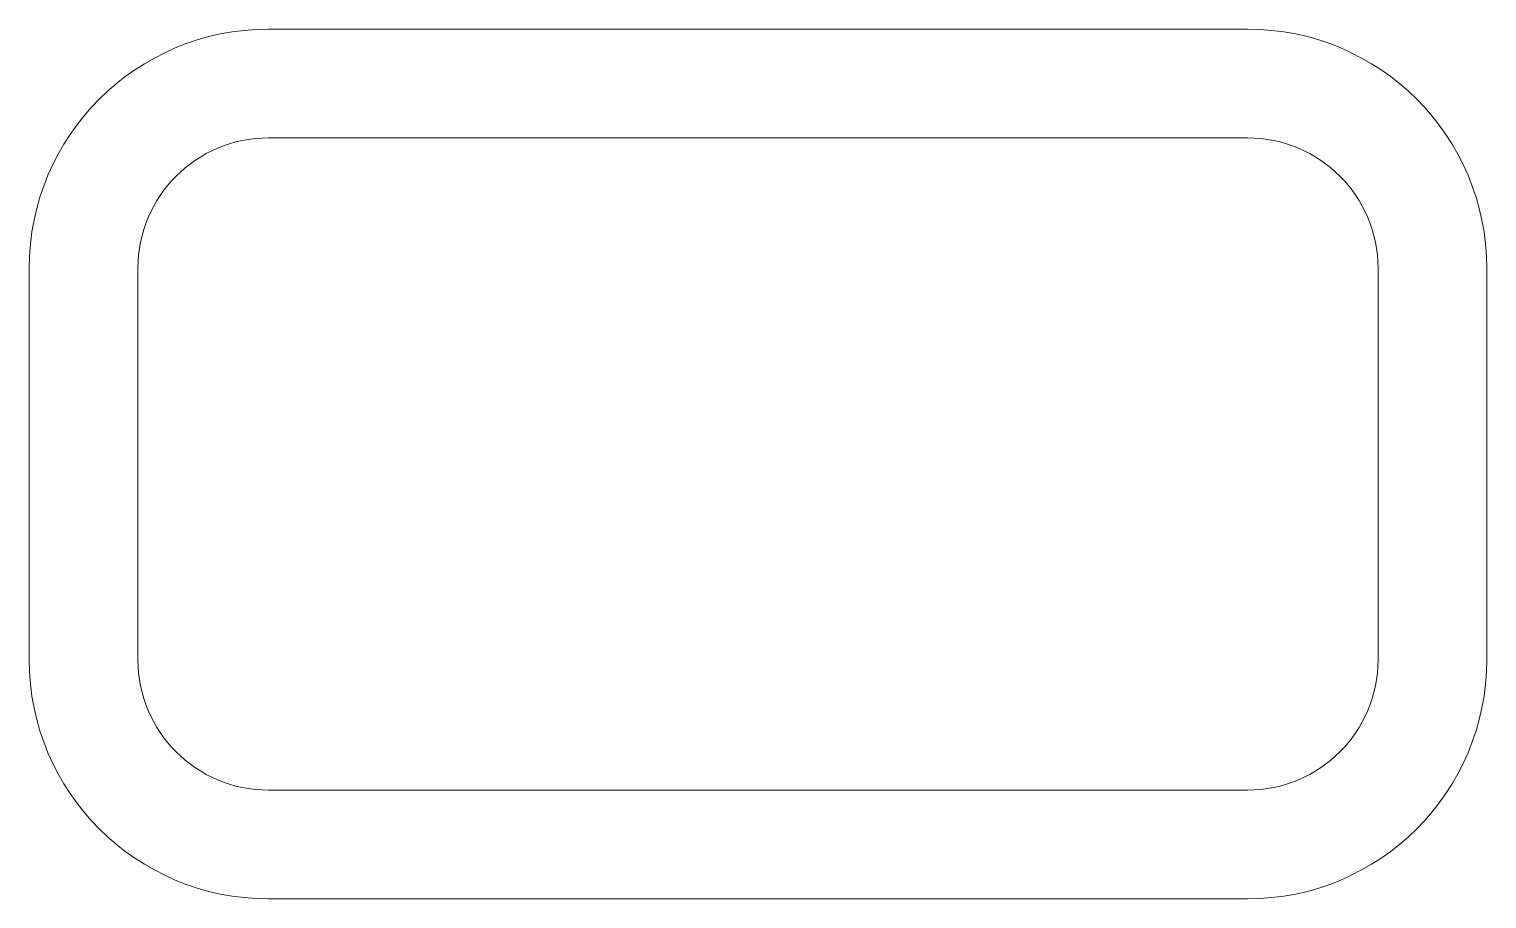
# Model space of a CAD drawing. Header units: millimetres. Extents: x 0 to 335, y 0 to 200.
import ezdxf

# ---------------------------------------------------------------- set-up
doc = ezdxf.new("R2010")
doc.units = ezdxf.units.MM

msp = doc.modelspace()

# ---------------------------------------------------------------- linework, layer by layer
at = {"color": 7, "linetype": 'Continuous', "lineweight": 15}
for p, q in [((280, 200), (55, 200)), ((280, 175), (55, 175)), ((0, 145), (0, 55)), ((25, 145), (25, 55)), ((310, 55), (310, 145)), ((335, 55), (335, 145)), ((55, 25), (280, 25)), ((55, 0), (280, 0))]:
    msp.add_line(p, q, dxfattribs=at)
for centre, radius, start, end in [((55, 145), 55, 90, 180), ((280, 145), 55, 0, 90), ((55, 145), 30, 90, 180), ((280, 145), 30, 0, 90), ((55, 55), 55, 180, 270), ((55, 55), 30, 180, 270), ((280, 55), 30, 270, 0), ((280, 55), 55, 270, 0)]:
    msp.add_arc(centre, radius, start, end, dxfattribs=at)

doc.saveas('drawing.dxf')
